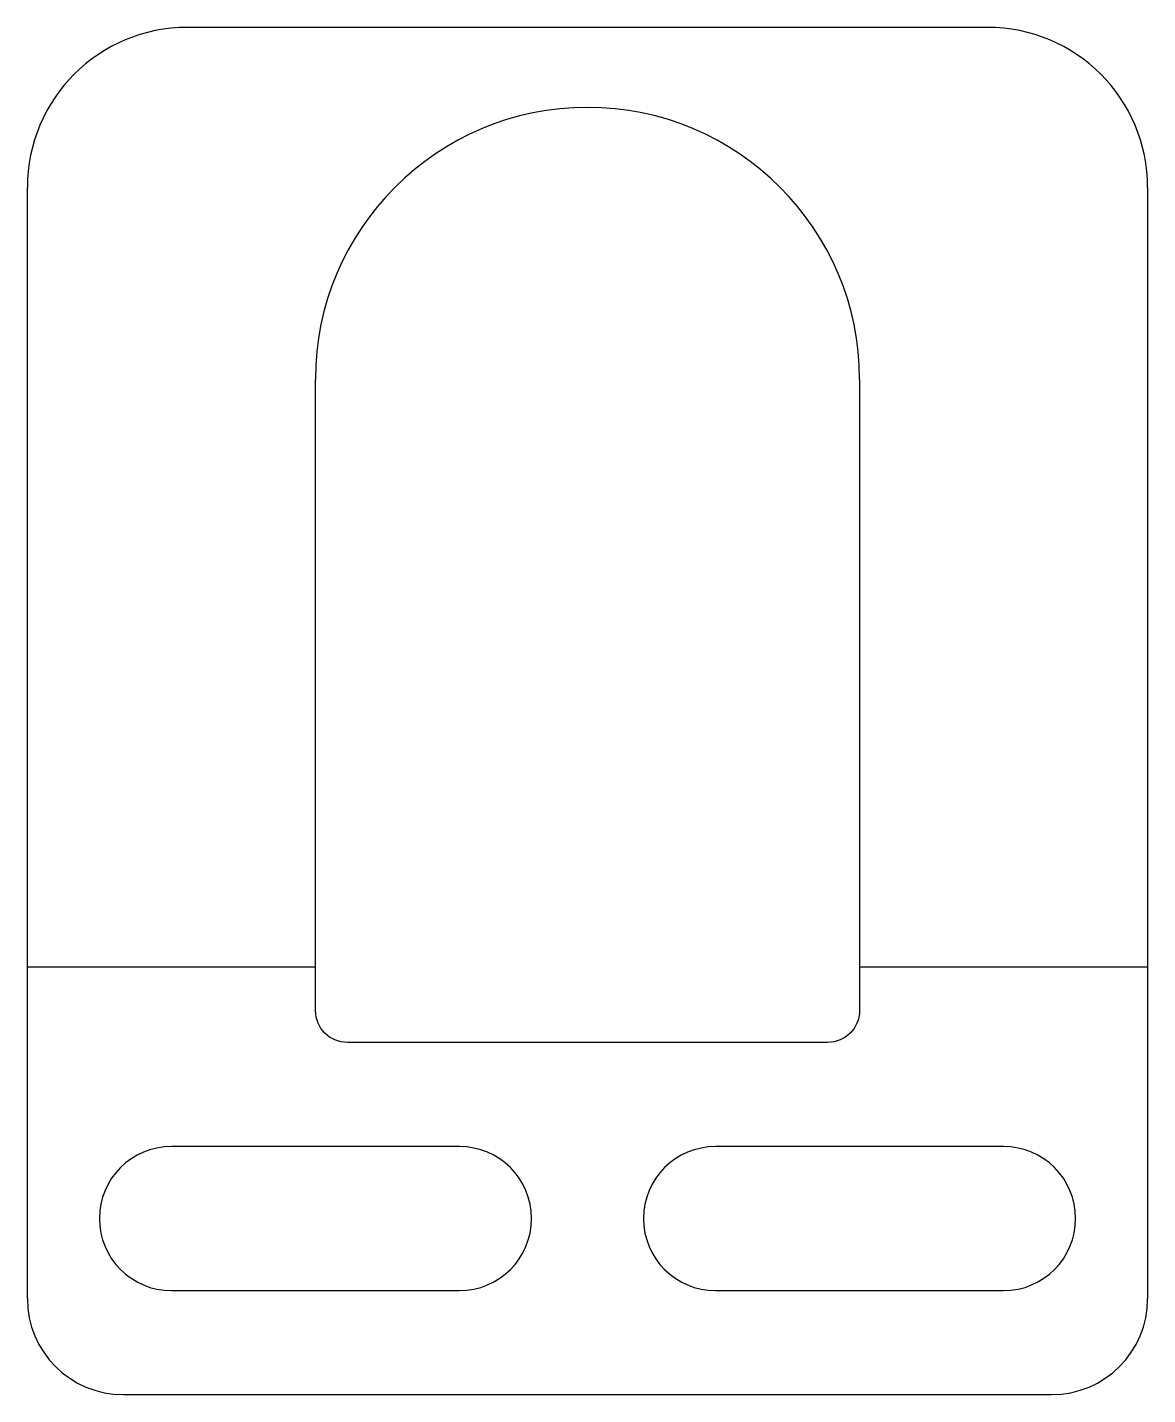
# Model space of a CAD drawing. Header units: millimetres. Extents: x 0 to 35, y -11.7 to 31.
import ezdxf

# ---------------------------------------------------------------- set-up
doc = ezdxf.new("R2010")
doc.units = ezdxf.units.MM
doc.linetypes.add('CENTERX2', pattern=[20.32, 12.7, -2.54, 2.54, -2.54])

msp = doc.modelspace()

# ---------------------------------------------------------------- linework, layer by layer
at = {"color": 7, "linetype": 'Continuous', "lineweight": 25}
for p, q in [((30, 31), (5, 31)), ((0, -8.712), (0, 26)), ((35, 26), (35, -8.712)), ((9, 0.288), (9, 20)), ((26, 20), (26, 0.288)), ((25, -0.712), (10, -0.712)), ((13.5, -3.962), (4.5, -3.962)), ((30.5, -3.962), (21.5, -3.962)), ((4.5, -8.462), (13.5, -8.462)), ((21.5, -8.462), (30.5, -8.462)), ((3, -11.712), (32, -11.712))]:
    msp.add_line(p, q, dxfattribs=at)
at = {"color": 7, "linetype": 'CENTERX2'}
for p, q in [((9, 1.644), (0, 1.644)), ((35, 1.644), (26, 1.644))]:
    msp.add_line(p, q, dxfattribs=at)
at = {"color": 7, "linetype": 'Continuous', "lineweight": 25}
for centre, radius, start, end in [((5, 26), 5, 90, 180), ((30, 26), 5, 0, 90), ((17.5, 20), 8.5, 0, 180), ((4.5, -6.212), 2.25, 90, 270), ((13.5, -6.212), 2.25, 270, 90), ((21.5, -6.212), 2.25, 90, 270), ((30.5, -6.212), 2.25, 270, 90), ((3, -8.712), 3, 180, 270), ((32, -8.712), 3, 270, 0)]:
    msp.add_arc(centre, radius, start, end, dxfattribs=at)
for points in [[(10, -0.712), (9.72, -0.705), (9.474, -0.601), (9.111, -0.238), (9.014, -0.002), (9, 0.288)], [(26, 0.288), (25.992, 0.007), (25.889, -0.238), (25.525, -0.601), (25.29, -0.699), (25, -0.712)]]:
    msp.add_open_spline(points, degree=3, knots=[0, 0, 0, 0, 0.5, 0.5, 1, 1, 1, 1], dxfattribs=at)

doc.saveas('drawing.dxf')
